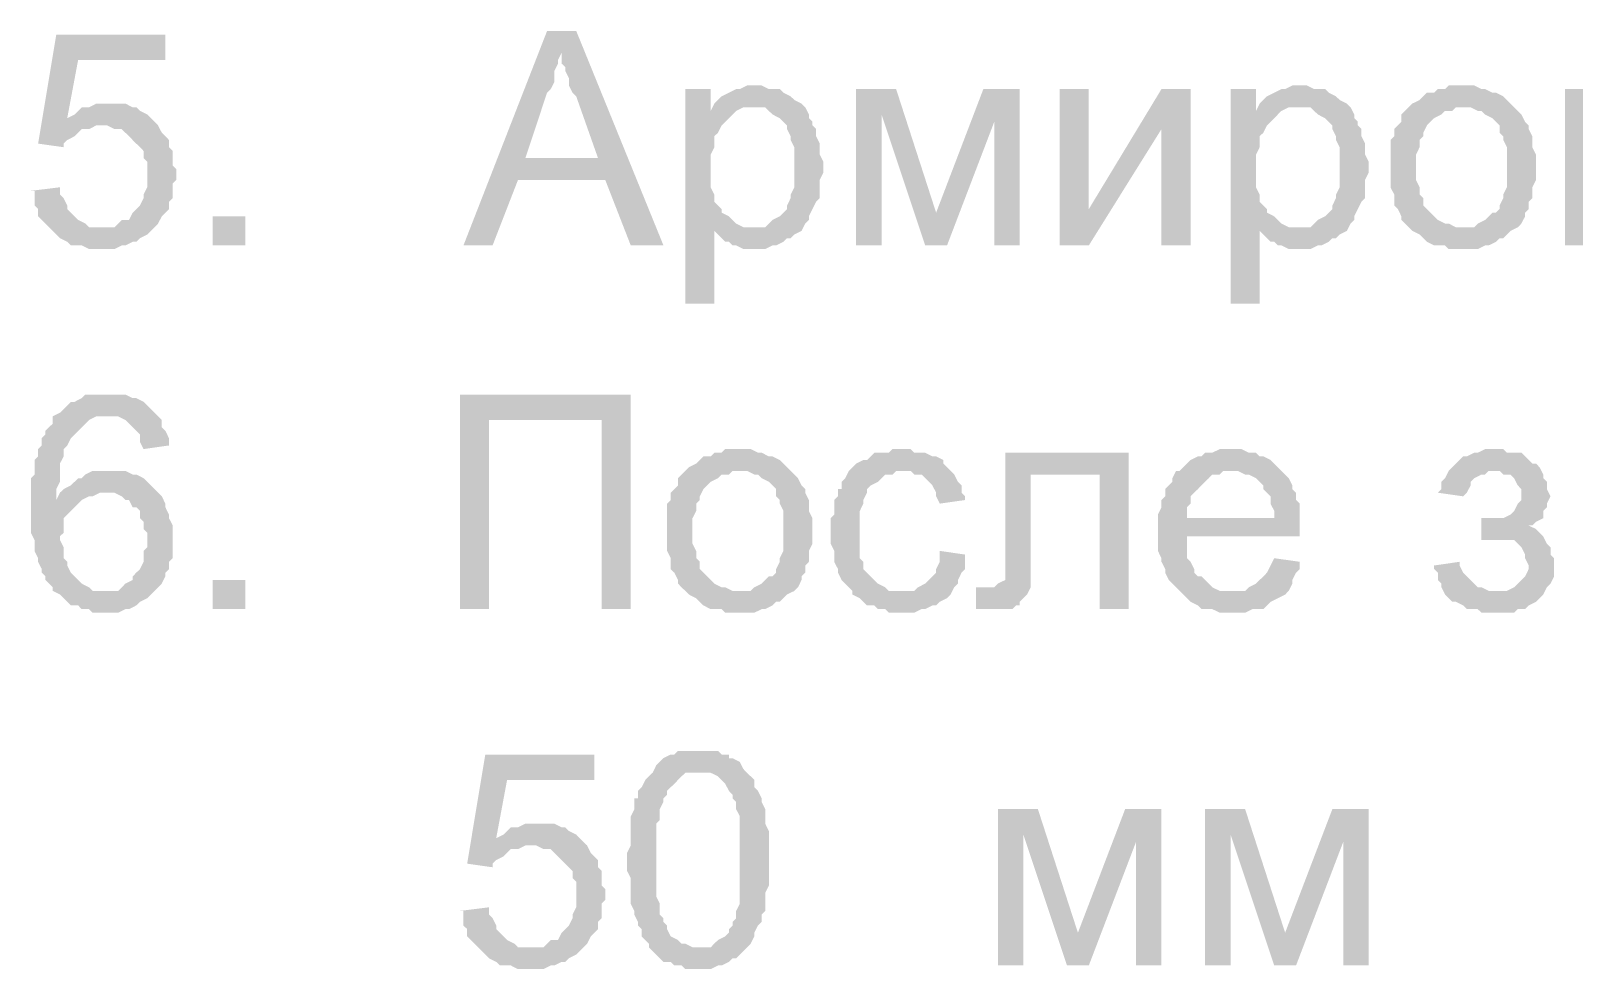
# Model space of a CAD drawing. Header units: millimetres. Extents: x -383313 to -161684, y -117025 to 99224.
# Drawn here: x -352565 to -350768, y -34898 to -33805 of the extents above; entities that cross this region are included whole.
import ezdxf

# ---------------------------------------------------------------- set-up
doc = ezdxf.new("R2010")
doc.units = ezdxf.units.MM
doc.header["$MEASUREMENT"] = 0
doc.layers.add('PDF_Solid Fills', color=7, linetype='Continuous')

# ---------------------------------------------------------------- blocks, each defined once
blk = doc.blocks.new('A$Cf5759c35')
at = {"layer": 'PDF_Solid Fills'}
for points in [[(6531.9, -15540.6), (6498, -15540.6), (6400.6, -15790.3), (6434.5, -15790.3), (6464.1, -15714.1), (6565.7, -15714.1), (6472.6, -15688.7), (6498, -15612.5), (6498, -15612.5), (6502.2, -15608.3), (6506.5, -15599.8), (6506.5, -15595.6), (6506.5, -15587.1), (6510.7, -15578.7), (6510.7, -15574.4), (6514.9, -15566)], [(6531.9, -15540.6), (6514.9, -15566), (6514.9, -15578.7), (6519.2, -15582.9), (6519.2, -15587.1), (6523.4, -15595.6), (6523.4, -15604.1), (6527.6, -15612.5), (6531.9, -15616.8), (6557.3, -15688.7), (6472.6, -15688.7), (6565.7, -15714.1), (6595.4, -15790.3), (6633.5, -15790.3)], [(6053.5, -15544.8), (5926.5, -15544.8), (5905.3, -15671.8), (5935, -15676), (5935, -15671.8), (5939.2, -15667.6), (5947.7, -15663.3), (5951.9, -15659.1), (5951.9, -15659.1), (5956.1, -15654.9), (5964.6, -15654.9), (5973.1, -15650.6), (5977.3, -15650.6), (6040.8, -15646.4), (6040.8, -15646.4), (6036.6, -15642.2), (5939.2, -15642.2), (5951.9, -15574.4), (6053.5, -15574.4)], [(6688.5, -15608.3), (6658.9, -15608.3), (6658.9, -15858.1), (6692.7, -15858.1), (6692.7, -15773.4), (6735.1, -15769.2), (6730.8, -15769.2), (6726.6, -15769.2), (6718.1, -15764.9), (6713.9, -15760.7), (6709.7, -15756.5), (6701.2, -15752.2), (6701.2, -15748), (6697, -15743.8), (6692.7, -15739.5), (6692.7, -15731.1), (6688.5, -15722.6), (6688.5, -15718.4), (6688.5, -15709.9), (6688.5, -15701.4), (6688.5, -15697.2), (6688.5, -15688.7), (6688.5, -15684.5), (6692.7, -15676), (6692.7, -15667.6), (6692.7, -15663.3), (6697, -15659.1), (6701.2, -15650.6), (6705.4, -15646.4), (6709.7, -15642.2), (6713.9, -15637.9), (6718.1, -15633.7), (6688.5, -15633.7)], [(6739.3, -15604.1), (6739.3, -15604.1), (6730.8, -15604.1), (6722.4, -15608.3), (6718.1, -15608.3), (6709.7, -15612.5), (6709.7, -15612.5), (6701.2, -15616.8), (6697, -15621), (6692.7, -15625.2), (6739.3, -15629.5), (6743.5, -15629.5), (6752, -15629.5), (6756.2, -15633.7), (6760.5, -15637.9), (6768.9, -15642.2), (6773.2, -15646.4), (6777.4, -15650.6), (6777.4, -15654.9), (6781.6, -15663.3), (6781.6, -15667.6), (6785.9, -15676), (6785.9, -15680.3), (6785.9, -15688.7), (6785.9, -15697.2), (6785.9, -15701.4), (6785.9, -15709.9), (6785.9, -15718.4), (6785.9, -15722.6), (6781.6, -15731.1), (6781.6, -15735.3), (6777.4, -15743.8), (6777.4, -15748), (6773.2, -15752.2), (6768.9, -15756.5), (6760.5, -15760.7), (6756.2, -15764.9), (6752, -15769.2), (6743.5, -15769.2), (6735.1, -15769.2), (6692.7, -15773.4), (6692.7, -15773.4), (6701.2, -15781.9), (6705.4, -15786.1), (6709.7, -15786.1), (6713.9, -15790.3), (6718.1, -15790.3), (6726.6, -15794.6), (6730.8, -15794.6), (6739.3, -15794.6), (6739.3, -15794.6), (6747.8, -15794.6), (6752, -15794.6), (6760.5, -15790.3), (6764.7, -15790.3), (6773.2, -15786.1), (6777.4, -15781.9), (6781.6, -15781.9), (6785.9, -15777.6), (6794.3, -15773.4), (6798.6, -15764.9), (6802.8, -15760.7), (6802.8, -15756.5), (6807, -15748), (6807, -15748), (6811.3, -15739.5), (6815.5, -15735.3), (6815.5, -15726.8), (6815.5, -15718.4), (6815.5, -15714.1), (6819.7, -15705.7), (6819.7, -15697.2), (6819.7, -15697.2), (6819.7, -15693), (6815.5, -15684.5), (6815.5, -15676), (6815.5, -15671.8), (6811.3, -15663.3), (6811.3, -15654.9), (6807, -15650.6), (6807, -15646.4), (6802.8, -15642.2), (6802.8, -15637.9), (6798.6, -15629.5), (6794.3, -15625.2), (6785.9, -15621), (6781.6, -15616.8), (6781.6, -15616.8), (6773.2, -15612.5), (6768.9, -15608.3), (6760.5, -15608.3), (6756.2, -15608.3), (6747.8, -15604.1)], [(6904.4, -15608.3), (6857.8, -15608.3), (6857.8, -15790.3), (6887.5, -15790.3), (6887.5, -15637.9)], [(7048.3, -15608.3), (7006, -15608.3), (6951, -15752.2), (6938.3, -15790.3), (6963.7, -15790.3), (7018.7, -15646.4)], [(7247.3, -15608.3), (7213.4, -15608.3), (7128.8, -15748), (7094.9, -15790.3), (7128.8, -15790.3), (7213.4, -15654.9)], [(7323.5, -15608.3), (7293.9, -15608.3), (7293.9, -15858.1), (7327.7, -15858.1), (7327.7, -15773.4), (7370.1, -15769.2), (7365.8, -15769.2), (7361.6, -15769.2), (7353.1, -15764.9), (7348.9, -15760.7), (7344.7, -15756.5), (7336.2, -15752.2), (7336.2, -15748), (7332, -15743.8), (7327.7, -15739.5), (7327.7, -15731.1), (7323.5, -15722.6), (7323.5, -15718.4), (7323.5, -15709.9), (7323.5, -15701.4), (7323.5, -15697.2), (7323.5, -15688.7), (7323.5, -15684.5), (7327.7, -15676), (7327.7, -15667.6), (7327.7, -15663.3), (7332, -15659.1), (7336.2, -15650.6), (7340.4, -15646.4), (7344.7, -15642.2), (7348.9, -15637.9), (7353.1, -15633.7), (7323.5, -15633.7)], [(7374.3, -15604.1), (7374.3, -15604.1), (7365.8, -15604.1), (7357.4, -15608.3), (7353.1, -15608.3), (7344.7, -15612.5), (7344.7, -15612.5), (7336.2, -15616.8), (7332, -15621), (7327.7, -15625.2), (7374.3, -15629.5), (7378.5, -15629.5), (7387, -15629.5), (7391.2, -15633.7), (7395.5, -15637.9), (7403.9, -15642.2), (7408.2, -15646.4), (7412.4, -15650.6), (7412.4, -15654.9), (7416.6, -15663.3), (7416.6, -15667.6), (7420.9, -15676), (7420.9, -15680.3), (7420.9, -15688.7), (7420.9, -15697.2), (7420.9, -15701.4), (7420.9, -15709.9), (7420.9, -15718.4), (7420.9, -15722.6), (7416.6, -15731.1), (7416.6, -15735.3), (7412.4, -15743.8), (7412.4, -15748), (7408.2, -15752.2), (7403.9, -15756.5), (7395.5, -15760.7), (7391.2, -15764.9), (7387, -15769.2), (7378.5, -15769.2), (7370.1, -15769.2), (7327.7, -15773.4), (7327.7, -15773.4), (7336.2, -15781.9), (7340.4, -15786.1), (7344.7, -15786.1), (7348.9, -15790.3), (7353.1, -15790.3), (7361.6, -15794.6), (7365.8, -15794.6), (7374.3, -15794.6), (7374.3, -15794.6), (7382.8, -15794.6), (7387, -15794.6), (7395.5, -15790.3), (7399.7, -15790.3), (7408.2, -15786.1), (7412.4, -15781.9), (7416.6, -15781.9), (7420.9, -15777.6), (7429.3, -15773.4), (7433.6, -15764.9), (7437.8, -15760.7), (7437.8, -15756.5), (7442, -15748), (7442, -15748), (7446.3, -15739.5), (7450.5, -15735.3), (7450.5, -15726.8), (7450.5, -15718.4), (7450.5, -15714.1), (7454.7, -15705.7), (7454.7, -15697.2), (7454.7, -15697.2), (7454.7, -15693), (7450.5, -15684.5), (7450.5, -15676), (7450.5, -15671.8), (7446.3, -15663.3), (7446.3, -15654.9), (7442, -15650.6), (7442, -15646.4), (7437.8, -15642.2), (7437.8, -15637.9), (7433.6, -15629.5), (7429.3, -15625.2), (7420.9, -15621), (7416.6, -15616.8), (7416.6, -15616.8), (7408.2, -15612.5), (7403.9, -15608.3), (7395.5, -15608.3), (7391.2, -15608.3), (7382.8, -15604.1)], [(7564.8, -15604.1), (7564.8, -15604.1), (7547.9, -15604.1), (7543.6, -15608.3), (7535.2, -15608.3), (7530.9, -15612.5), (7522.5, -15612.5), (7518.2, -15616.8), (7514, -15621), (7505.5, -15625.2), (7505.5, -15625.2), (7501.3, -15629.5), (7564.8, -15629.5), (7564.8, -15629.5), (7573.3, -15629.5), (7581.7, -15633.7), (7586, -15633.7), (7590.2, -15637.9), (7598.7, -15642.2), (7602.9, -15646.4), (7607.1, -15650.6), (7607.1, -15659.1), (7611.4, -15663.3), (7611.4, -15667.6), (7615.6, -15676), (7615.6, -15684.5), (7615.6, -15688.7), (7615.6, -15697.2), (7615.6, -15701.4), (7615.6, -15709.9), (7615.6, -15718.4), (7615.6, -15722.6), (7611.4, -15731.1), (7611.4, -15735.3), (7607.1, -15743.8), (7607.1, -15748), (7602.9, -15752.2), (7598.7, -15752.2), (7594.4, -15756.5), (7590.2, -15760.7), (7581.7, -15764.9), (7577.5, -15769.2), (7569, -15769.2), (7564.8, -15769.2), (7501.3, -15769.2), (7505.5, -15773.4), (7514, -15777.6), (7518.2, -15781.9), (7522.5, -15786.1), (7530.9, -15790.3), (7535.2, -15790.3), (7543.6, -15790.3), (7547.9, -15794.6), (7556.3, -15794.6), (7564.8, -15794.6), (7569, -15794.6), (7573.3, -15794.6), (7581.7, -15794.6), (7590.2, -15790.3), (7594.4, -15790.3), (7602.9, -15786.1), (7607.1, -15781.9), (7611.4, -15781.9), (7615.6, -15777.6), (7619.8, -15773.4), (7628.3, -15769.2), (7632.5, -15764.9), (7636.8, -15756.5), (7636.8, -15752.2), (7636.8, -15752.2), (7641, -15748), (7641, -15739.5), (7645.2, -15735.3), (7645.2, -15726.8), (7645.2, -15722.6), (7649.5, -15714.1), (7649.5, -15705.7), (7649.5, -15697.2), (7649.5, -15693), (7649.5, -15684.5), (7645.2, -15676), (7645.2, -15667.6), (7645.2, -15663.3), (7641, -15654.9), (7641, -15650.6), (7636.8, -15646.4), (7632.5, -15637.9), (7628.3, -15633.7), (7624.1, -15629.5), (7619.8, -15625.2), (7615.6, -15621), (7611.4, -15616.8), (7602.9, -15612.5), (7598.7, -15612.5), (7590.2, -15608.3), (7586, -15608.3), (7577.5, -15604.1), (7573.3, -15604.1)], [(7755.3, -15608.3), (7683.3, -15608.3), (7683.3, -15790.3), (7784.9, -15790.3), (7793.4, -15786.1), (7797.6, -15786.1), (7806.1, -15781.9), (7810.3, -15781.9), (7814.6, -15777.6), (7818.8, -15777.6), (7823, -15773.4), (7827.3, -15764.9), (7717.2, -15764.9), (7717.2, -15709.9), (7755.3, -15709.9), (7823, -15705.7), (7814.6, -15701.4), (7810.3, -15697.2), (7806.1, -15697.2), (7806.1, -15693), (7810.3, -15688.7), (7717.2, -15684.5), (7717.2, -15633.7), (7751.1, -15633.7), (7818.8, -15629.5), (7810.3, -15625.2), (7806.1, -15621), (7801.9, -15616.8), (7793.4, -15612.5), (7793.4, -15612.5), (7784.9, -15612.5), (7780.7, -15612.5), (7772.2, -15608.3), (7763.8, -15608.3)], [(5985.8, -15625.2), (5985.8, -15625.2), (5973.1, -15625.2), (5964.6, -15629.5), (5956.1, -15629.5), (5951.9, -15633.7), (5947.7, -15637.9), (5939.2, -15642.2), (6036.6, -15642.2), (6032.3, -15637.9), (6023.9, -15633.7), (6019.6, -15629.5), (6015.4, -15629.5), (6006.9, -15625.2), (6002.7, -15625.2), (5994.2, -15625.2)], [(6692.7, -15625.2), (6688.5, -15633.7), (6718.1, -15633.7), (6726.6, -15629.5), (6730.8, -15629.5), (6739.3, -15629.5)], [(7327.7, -15625.2), (7323.5, -15633.7), (7353.1, -15633.7), (7361.6, -15629.5), (7365.8, -15629.5), (7374.3, -15629.5)], [(7501.3, -15629.5), (7497.1, -15633.7), (7492.8, -15637.9), (7492.8, -15646.4), (7488.6, -15650.6), (7484.4, -15654.9), (7484.4, -15663.3), (7480.1, -15667.6), (7480.1, -15676), (7480.1, -15684.5), (7480.1, -15693), (7480.1, -15701.4), (7480.1, -15701.4), (7480.1, -15709.9), (7480.1, -15718.4), (7480.1, -15722.6), (7484.4, -15731.1), (7484.4, -15739.5), (7484.4, -15743.8), (7488.6, -15748), (7492.8, -15756.5), (7492.8, -15760.7), (7497.1, -15764.9), (7501.3, -15769.2), (7564.8, -15769.2), (7560.6, -15769.2), (7556.3, -15769.2), (7547.9, -15764.9), (7543.6, -15764.9), (7535.2, -15760.7), (7530.9, -15756.5), (7526.7, -15752.2), (7526.7, -15752.2), (7522.5, -15748), (7518.2, -15743.8), (7518.2, -15735.3), (7514, -15731.1), (7514, -15722.6), (7509.8, -15714.1), (7509.8, -15709.9), (7509.8, -15701.4), (7509.8, -15697.2), (7509.8, -15688.7), (7509.8, -15684.5), (7514, -15676), (7514, -15667.6), (7518.2, -15663.3), (7518.2, -15659.1), (7522.5, -15650.6), (7526.7, -15646.4), (7526.7, -15646.4), (7530.9, -15642.2), (7539.4, -15637.9), (7543.6, -15633.7), (7552.1, -15633.7), (7556.3, -15629.5), (7564.8, -15629.5)], [(6040.8, -15646.4), (5977.3, -15650.6), (5985.8, -15650.6), (5994.2, -15654.9), (6002.7, -15654.9), (6006.9, -15659.1), (6011.2, -15663.3), (6015.4, -15667.6), (6019.6, -15671.8), (6023.9, -15676), (6028.1, -15680.3), (6028.1, -15688.7), (6032.3, -15693), (6032.3, -15701.4), (6032.3, -15709.9), (6032.3, -15709.9), (6032.3, -15714.1), (6032.3, -15722.6), (6028.1, -15731.1), (6028.1, -15735.3), (6023.9, -15743.8), (6019.6, -15748), (6015.4, -15752.2), (6015.4, -15752.2), (6011.2, -15760.7), (6002.7, -15760.7), (5998.5, -15764.9), (5994.2, -15769.2), (5985.8, -15769.2), (5977.3, -15769.2), (6040.8, -15769.2), (6045, -15764.9), (6045, -15764.9), (6049.3, -15756.5), (6053.5, -15752.2), (6057.7, -15748), (6057.7, -15739.5), (6062, -15735.3), (6062, -15726.8), (6062, -15718.4), (6066.2, -15714.1), (6066.2, -15705.7), (6066.2, -15701.4), (6062, -15697.2), (6062, -15688.7), (6062, -15680.3), (6057.7, -15676), (6057.7, -15667.6), (6053.5, -15663.3), (6049.3, -15659.1), (6045, -15650.6)], [(5930.7, -15722.6), (5896.9, -15726.8), (5901.1, -15726.8), (5901.1, -15743.8), (5905.3, -15748), (5905.3, -15756.5), (5909.6, -15760.7), (5913.8, -15764.9), (5918, -15769.2), (5922.3, -15773.4), (5926.5, -15777.6), (5930.7, -15781.9), (5939.2, -15786.1), (5943.4, -15790.3), (5951.9, -15790.3), (5956.1, -15790.3), (5964.6, -15794.6), (5973.1, -15794.6), (5977.3, -15794.6), (5981.5, -15794.6), (5985.8, -15794.6), (5994.2, -15794.6), (6002.7, -15790.3), (6006.9, -15790.3), (6015.4, -15786.1), (6019.6, -15786.1), (6023.9, -15781.9), (6032.3, -15777.6), (6036.6, -15773.4), (6040.8, -15769.2), (5977.3, -15769.2), (5977.3, -15769.2), (5973.1, -15769.2), (5964.6, -15769.2), (5960.4, -15764.9), (5951.9, -15760.7), (5947.7, -15756.5), (5943.4, -15752.2), (5939.2, -15748), (5939.2, -15743.8), (5935, -15735.3), (5930.7, -15731.1)], [(5985.8, -15963.9), (5960.4, -15963.9), (5956.1, -15968.1), (5947.7, -15972.4), (5943.4, -15972.4), (5939.2, -15976.6), (5935, -15980.8), (5930.7, -15985.1), (5985.8, -15989.3), (5985.8, -15989.3), (5994.2, -15989.3), (5998.5, -15989.3), (6006.9, -15993.5), (6011.2, -15997.8), (6015.4, -16002), (6015.4, -16002), (6019.6, -16006.2), (6023.9, -16010.5), (6023.9, -16018.9), (6028.1, -16027.4), (6057.7, -16023.2), (6057.7, -16018.9), (6057.7, -16014.7), (6053.5, -16006.2), (6049.3, -16002), (6049.3, -15993.5), (6045, -15989.3), (6040.8, -15985.1), (6036.6, -15980.8), (6032.3, -15976.6), (6028.1, -15972.4), (6019.6, -15968.1), (6015.4, -15968.1), (6006.9, -15963.9), (6002.7, -15963.9), (5994.2, -15963.9)], [(6595.4, -15963.9), (6396.4, -15963.9), (6396.4, -16213.7), (6430.3, -16213.7), (6430.3, -15993.5), (6561.5, -15993.5)], [(5930.7, -15985.1), (5922.3, -15989.3), (5922.3, -15997.8), (5918, -16002), (5913.8, -16006.2), (5913.8, -16010.5), (5909.6, -16014.7), (5909.6, -16023.2), (5905.3, -16027.4), (5905.3, -16035.9), (5901.1, -16040.1), (5901.1, -16048.6), (5901.1, -16057), (5896.9, -16061.3), (5896.9, -16069.7), (5896.9, -16078.2), (5896.9, -16086.7), (5896.9, -16095.1), (5896.9, -16099.4), (5896.9, -16107.8), (5896.9, -16116.3), (5896.9, -16124.8), (5901.1, -16133.2), (5901.1, -16141.7), (5901.1, -16145.9), (5905.3, -16154.4), (5905.3, -16158.6), (5909.6, -16167.1), (5909.6, -16171.3), (5913.8, -16175.6), (5913.8, -16179.8), (5918, -16184), (5922.3, -16188.3), (5922.3, -16192.5), (5930.7, -16196.7), (5935, -16201), (5939.2, -16205.2), (5943.4, -16209.4), (5951.9, -16209.4), (5956.1, -16213.7), (5964.6, -16213.7), (5968.8, -16217.9), (5977.3, -16217.9), (5985.8, -16217.9), (5985.8, -16217.9), (5990, -16217.9), (5998.5, -16217.9), (6006.9, -16213.7), (6011.2, -16213.7), (6019.6, -16209.4), (6023.9, -16205.2), (6023.9, -16205.2), (6032.3, -16201), (6036.6, -16196.7), (6040.8, -16192.5), (5981.5, -16192.5), (5977.3, -16192.5), (5968.8, -16192.5), (5964.6, -16188.3), (5956.1, -16184), (5956.1, -16184), (5951.9, -16179.8), (5947.7, -16175.6), (5943.4, -16171.3), (5939.2, -16162.9), (5939.2, -16158.6), (5935, -16154.4), (5935, -16145.9), (5935, -16141.7), (5930.7, -16133.2), (5930.7, -16129), (5935, -16124.8), (5935, -16116.3), (5935, -16107.8), (5939.2, -16103.6), (5943.4, -16099.4), (5947.7, -16095.1), (5951.9, -16090.9), (5956.1, -16086.7), (5926.5, -16086.7), (5926.5, -16082.4), (5926.5, -16074), (5930.7, -16065.5), (5930.7, -16057), (5930.7, -16048.6), (5930.7, -16044.3), (5935, -16035.9), (5935, -16031.6), (5935, -16027.4), (5939.2, -16023.2), (5943.4, -16014.7), (5947.7, -16010.5), (5951.9, -16006.2), (5956.1, -16002), (5960.4, -15997.8), (5964.6, -15993.5), (5973.1, -15989.3), (5977.3, -15989.3), (5985.8, -15989.3)], [(6722.4, -16027.4), (6722.4, -16027.4), (6705.4, -16027.4), (6701.2, -16031.6), (6692.7, -16031.6), (6688.5, -16035.9), (6680, -16035.9), (6675.8, -16040.1), (6671.6, -16044.3), (6663.1, -16048.6), (6663.1, -16048.6), (6658.9, -16052.8), (6722.4, -16052.8), (6722.4, -16052.8), (6730.8, -16052.8), (6739.3, -16057), (6743.5, -16057), (6747.8, -16061.3), (6756.2, -16065.5), (6760.5, -16069.7), (6764.7, -16074), (6764.7, -16082.4), (6768.9, -16086.7), (6768.9, -16090.9), (6773.2, -16099.4), (6773.2, -16107.8), (6773.2, -16112.1), (6773.2, -16120.5), (6773.2, -16124.8), (6773.2, -16133.2), (6773.2, -16141.7), (6773.2, -16145.9), (6768.9, -16154.4), (6768.9, -16158.6), (6764.7, -16167.1), (6764.7, -16171.3), (6760.5, -16175.6), (6756.2, -16175.6), (6752, -16179.8), (6747.8, -16184), (6739.3, -16188.3), (6735.1, -16192.5), (6726.6, -16192.5), (6722.4, -16192.5), (6658.9, -16192.5), (6663.1, -16196.7), (6671.6, -16201), (6675.8, -16205.2), (6680, -16209.4), (6688.5, -16213.7), (6692.7, -16213.7), (6701.2, -16213.7), (6705.4, -16217.9), (6713.9, -16217.9), (6722.4, -16217.9), (6726.6, -16217.9), (6730.8, -16217.9), (6739.3, -16217.9), (6747.8, -16213.7), (6752, -16213.7), (6760.5, -16209.4), (6764.7, -16205.2), (6768.9, -16205.2), (6773.2, -16201), (6777.4, -16196.7), (6785.9, -16192.5), (6790.1, -16188.3), (6794.3, -16179.8), (6794.3, -16175.6), (6794.3, -16175.6), (6798.6, -16171.3), (6798.6, -16162.9), (6802.8, -16158.6), (6802.8, -16150.2), (6802.8, -16145.9), (6807, -16137.5), (6807, -16129), (6807, -16120.5), (6807, -16116.3), (6807, -16107.8), (6802.8, -16099.4), (6802.8, -16090.9), (6802.8, -16086.7), (6798.6, -16078.2), (6798.6, -16074), (6794.3, -16069.7), (6790.1, -16061.3), (6785.9, -16057), (6781.6, -16052.8), (6777.4, -16048.6), (6773.2, -16044.3), (6768.9, -16040.1), (6760.5, -16035.9), (6756.2, -16035.9), (6747.8, -16031.6), (6743.5, -16031.6), (6735.1, -16027.4), (6730.8, -16027.4)], [(6912.9, -16027.4), (6900.2, -16027.4), (6895.9, -16031.6), (6879, -16031.6), (6874.8, -16035.9), (6870.5, -16040.1), (6866.3, -16040.1), (6857.8, -16044.3), (6853.6, -16048.6), (6849.4, -16052.8), (6845.1, -16061.3), (6840.9, -16065.5), (6840.9, -16074), (6836.7, -16074), (6836.7, -16082.4), (6832.4, -16086.7), (6832.4, -16095.1), (6832.4, -16103.6), (6828.2, -16107.8), (6828.2, -16116.3), (6828.2, -16124.8), (6828.2, -16133.2), (6828.2, -16137.5), (6832.4, -16145.9), (6832.4, -16154.4), (6832.4, -16158.6), (6836.7, -16167.1), (6836.7, -16171.3), (6840.9, -16179.8), (6845.1, -16184), (6849.4, -16188.3), (6853.6, -16192.5), (6912.9, -16192.5), (6908.6, -16192.5), (6904.4, -16192.5), (6895.9, -16192.5), (6891.7, -16188.3), (6883.2, -16184), (6879, -16179.8), (6874.8, -16175.6), (6874.8, -16175.6), (6870.5, -16171.3), (6866.3, -16167.1), (6866.3, -16158.6), (6862.1, -16154.4), (6862.1, -16145.9), (6862.1, -16141.7), (6862.1, -16133.2), (6862.1, -16124.8), (6862.1, -16120.5), (6862.1, -16112.1), (6862.1, -16103.6), (6862.1, -16099.4), (6866.3, -16090.9), (6866.3, -16086.7), (6870.5, -16078.2), (6870.5, -16074), (6874.8, -16069.7), (6874.8, -16069.7), (6883.2, -16065.5), (6887.5, -16061.3), (6891.7, -16057), (6900.2, -16057), (6904.4, -16052.8), (6912.9, -16052.8), (6967.9, -16052.8), (6963.7, -16048.6), (6959.4, -16044.3), (6959.4, -16040.1), (6951, -16035.9), (6946.7, -16035.9), (6938.3, -16031.6), (6934, -16031.6), (6925.6, -16031.6), (6921.3, -16027.4)], [(7293.9, -16027.4), (7293.9, -16027.4), (7281.2, -16027.4), (7272.7, -16031.6), (7264.2, -16031.6), (7260, -16035.9), (7255.8, -16035.9), (7247.3, -16040.1), (7243.1, -16044.3), (7238.8, -16048.6), (7234.6, -16052.8), (7293.9, -16052.8), (7298.1, -16052.8), (7302.3, -16052.8), (7310.8, -16057), (7315, -16057), (7323.5, -16061.3), (7327.7, -16065.5), (7332, -16069.7), (7332, -16074), (7336.2, -16078.2), (7340.4, -16082.4), (7340.4, -16090.9), (7344.7, -16099.4), (7344.7, -16107.8), (7243.1, -16107.8), (7374.3, -16107.8), (7374.3, -16099.4), (7374.3, -16090.9), (7370.1, -16086.7), (7370.1, -16078.2), (7365.8, -16074), (7365.8, -16069.7), (7361.6, -16061.3), (7357.4, -16057), (7353.1, -16052.8), (7348.9, -16048.6), (7344.7, -16044.3), (7340.4, -16040.1), (7332, -16035.9), (7327.7, -16035.9), (7323.5, -16031.6), (7315, -16031.6), (7306.6, -16027.4), (7302.3, -16027.4)], [(7602.9, -16027.4), (7590.2, -16027.4), (7581.7, -16031.6), (7577.5, -16031.6), (7569, -16035.9), (7564.8, -16035.9), (7560.6, -16040.1), (7556.3, -16044.3), (7552.1, -16048.6), (7547.9, -16052.8), (7543.6, -16061.3), (7539.4, -16065.5), (7539.4, -16074), (7535.2, -16078.2), (7564.8, -16082.4), (7569, -16078.2), (7573.3, -16069.7), (7573.3, -16065.5), (7577.5, -16061.3), (7586, -16057), (7590.2, -16057), (7594.4, -16052.8), (7602.9, -16052.8), (7653.7, -16048.6), (7649.5, -16044.3), (7645.2, -16044.3), (7641, -16040.1), (7636.8, -16035.9), (7632.5, -16031.6), (7624.1, -16031.6), (7615.6, -16031.6), (7611.4, -16027.4)], [(7175.3, -16031.6), (7031.4, -16031.6), (7031.4, -16179.8), (7031.4, -16179.8), (7022.9, -16184), (7022.9, -16184), (7018.7, -16188.3), (7010.2, -16188.3), (6997.5, -16188.3), (6997.5, -16213.7), (7001.8, -16213.7), (7010.2, -16213.7), (7014.5, -16213.7), (7022.9, -16213.7), (7022.9, -16213.7), (7031.4, -16213.7), (7039.9, -16213.7), (7044.1, -16209.4), (7048.3, -16209.4), (7048.3, -16205.2), (7052.6, -16201), (7056.8, -16196.7), (7061, -16188.3), (7061, -16184), (7061, -16179.8), (7061, -16175.6), (7061, -16167.1), (7061, -16158.6), (7061, -16150.2), (7061, -16057), (7141.5, -16057)], [(5990, -16052.8), (5990, -16052.8), (5968.8, -16052.8), (5960.4, -16057), (5956.1, -16061.3), (5951.9, -16061.3), (5947.7, -16065.5), (5943.4, -16069.7), (5935, -16074), (5930.7, -16078.2), (5926.5, -16086.7), (5956.1, -16086.7), (5964.6, -16082.4), (5968.8, -16082.4), (5977.3, -16078.2), (5981.5, -16078.2), (6040.8, -16074), (6036.6, -16069.7), (6032.3, -16065.5), (6028.1, -16061.3), (6019.6, -16057), (6015.4, -16057), (6006.9, -16052.8), (6002.7, -16052.8), (5994.2, -16052.8)], [(6658.9, -16052.8), (6654.6, -16057), (6650.4, -16061.3), (6650.4, -16069.7), (6646.2, -16074), (6641.9, -16078.2), (6641.9, -16086.7), (6637.7, -16090.9), (6637.7, -16099.4), (6637.7, -16107.8), (6637.7, -16116.3), (6637.7, -16124.8), (6637.7, -16124.8), (6637.7, -16133.2), (6637.7, -16141.7), (6637.7, -16145.9), (6641.9, -16154.4), (6641.9, -16162.9), (6641.9, -16167.1), (6646.2, -16171.3), (6650.4, -16179.8), (6650.4, -16184), (6654.6, -16188.3), (6658.9, -16192.5), (6722.4, -16192.5), (6718.1, -16192.5), (6713.9, -16192.5), (6705.4, -16188.3), (6701.2, -16188.3), (6692.7, -16184), (6688.5, -16179.8), (6684.3, -16175.6), (6684.3, -16175.6), (6680, -16171.3), (6675.8, -16167.1), (6675.8, -16158.6), (6671.6, -16154.4), (6671.6, -16145.9), (6667.3, -16137.5), (6667.3, -16133.2), (6667.3, -16124.8), (6667.3, -16120.5), (6667.3, -16112.1), (6667.3, -16107.8), (6671.6, -16099.4), (6671.6, -16090.9), (6675.8, -16086.7), (6675.8, -16082.4), (6680, -16074), (6684.3, -16069.7), (6684.3, -16069.7), (6688.5, -16065.5), (6697, -16061.3), (6701.2, -16057), (6709.7, -16057), (6713.9, -16052.8), (6722.4, -16052.8)], [(6967.9, -16052.8), (6912.9, -16052.8), (6921.3, -16052.8), (6925.6, -16057), (6934, -16057), (6938.3, -16061.3), (6942.5, -16065.5), (6946.7, -16069.7), (6951, -16078.2), (6951, -16082.4), (6955.2, -16090.9), (6984.8, -16086.7), (6984.8, -16082.4), (6980.6, -16078.2), (6980.6, -16069.7), (6976.4, -16065.5), (6972.1, -16057)], [(7234.6, -16052.8), (7230.4, -16052.8), (7226.1, -16061.3), (7226.1, -16065.5), (7221.9, -16069.7), (7217.7, -16074), (7217.7, -16082.4), (7213.4, -16086.7), (7213.4, -16095.1), (7209.2, -16103.6), (7209.2, -16107.8), (7209.2, -16116.3), (7209.2, -16124.8), (7209.2, -16133.2), (7209.2, -16137.5), (7209.2, -16145.9), (7213.4, -16154.4), (7213.4, -16158.6), (7217.7, -16167.1), (7217.7, -16171.3), (7221.9, -16179.8), (7226.1, -16184), (7230.4, -16188.3), (7234.6, -16192.5), (7293.9, -16192.5), (7293.9, -16192.5), (7285.4, -16192.5), (7281.2, -16192.5), (7272.7, -16188.3), (7268.5, -16184), (7264.2, -16179.8), (7260, -16175.6), (7255.8, -16175.6), (7251.5, -16171.3), (7251.5, -16167.1), (7247.3, -16158.6), (7243.1, -16154.4), (7243.1, -16145.9), (7243.1, -16137.5), (7243.1, -16129), (7374.3, -16129), (7374.3, -16129), (7374.3, -16124.8), (7374.3, -16116.3), (7374.3, -16107.8), (7243.1, -16107.8), (7243.1, -16103.6), (7243.1, -16095.1), (7247.3, -16090.9), (7247.3, -16082.4), (7251.5, -16078.2), (7255.8, -16074), (7260, -16069.7), (7264.2, -16065.5), (7268.5, -16061.3), (7272.7, -16057), (7281.2, -16057), (7285.4, -16052.8), (7293.9, -16052.8)], [(7653.7, -16048.6), (7602.9, -16052.8), (7607.1, -16052.8), (7611.4, -16057), (7619.8, -16057), (7624.1, -16061.3), (7624.1, -16061.3), (7628.3, -16069.7), (7632.5, -16074), (7632.5, -16082.4), (7632.5, -16086.7), (7628.3, -16090.9), (7624.1, -16099.4), (7624.1, -16099.4), (7619.8, -16103.6), (7611.4, -16107.8), (7607.1, -16107.8), (7602.9, -16107.8), (7594.4, -16107.8), (7586, -16107.8), (7586, -16133.2), (7586, -16133.2), (7594.4, -16133.2), (7657.9, -16129), (7653.7, -16124.8), (7649.5, -16120.5), (7641, -16116.3), (7645.2, -16116.3), (7649.5, -16112.1), (7657.9, -16107.8), (7657.9, -16099.4), (7662.2, -16095.1), (7662.2, -16090.9), (7666.4, -16082.4), (7666.4, -16082.4), (7662.2, -16074), (7662.2, -16065.5), (7657.9, -16061.3), (7657.9, -16057)], [(6040.8, -16074), (5981.5, -16078.2), (5994.2, -16078.2), (6002.7, -16082.4), (6006.9, -16086.7), (6011.2, -16086.7), (6015.4, -16095.1), (6019.6, -16095.1), (6023.9, -16099.4), (6023.9, -16107.8), (6028.1, -16112.1), (6028.1, -16120.5), (6032.3, -16124.8), (6032.3, -16133.2), (6032.3, -16141.7), (6028.1, -16145.9), (6028.1, -16154.4), (6028.1, -16158.6), (6023.9, -16167.1), (6019.6, -16171.3), (6015.4, -16175.6), (6015.4, -16179.8), (6006.9, -16184), (6002.7, -16188.3), (5998.5, -16192.5), (5990, -16192.5), (5981.5, -16192.5), (6040.8, -16192.5), (6045, -16188.3), (6049.3, -16184), (6053.5, -16175.6), (6053.5, -16171.3), (6057.7, -16167.1), (6057.7, -16158.6), (6062, -16154.4), (6062, -16145.9), (6062, -16141.7), (6062, -16133.2), (6062, -16129), (6062, -16120.5), (6062, -16116.3), (6057.7, -16107.8), (6057.7, -16103.6), (6053.5, -16095.1), (6053.5, -16090.9), (6049.3, -16082.4), (6045, -16078.2)], [(7657.9, -16129), (7594.4, -16133.2), (7624.1, -16133.2), (7628.3, -16137.5), (7632.5, -16141.7), (7636.8, -16150.2), (7636.8, -16154.4), (7641, -16162.9), (7641, -16167.1), (7636.8, -16175.6), (7632.5, -16179.8), (7628.3, -16184), (7628.3, -16184), (7624.1, -16188.3), (7615.6, -16192.5), (7611.4, -16192.5), (7602.9, -16192.5), (7657.9, -16196.7), (7662.2, -16188.3), (7666.4, -16184), (7670.6, -16175.6), (7670.6, -16171.3), (7670.6, -16162.9), (7670.6, -16162.9), (7670.6, -16154.4), (7666.4, -16150.2), (7666.4, -16141.7), (7662.2, -16137.5), (7662.2, -16137.5)], [(6955.2, -16145.9), (6955.2, -16158.6), (6951, -16167.1), (6951, -16171.3), (6946.7, -16175.6), (6942.5, -16179.8), (6938.3, -16184), (6929.8, -16188.3), (6925.6, -16192.5), (6917.1, -16192.5), (6912.9, -16192.5), (6853.6, -16192.5), (6853.6, -16196.7), (6862.1, -16201), (6866.3, -16205.2), (6870.5, -16209.4), (6879, -16209.4), (6883.2, -16213.7), (6891.7, -16213.7), (6895.9, -16217.9), (6904.4, -16217.9), (6912.9, -16217.9), (6917.1, -16217.9), (6925.6, -16217.9), (6934, -16213.7), (6938.3, -16213.7), (6946.7, -16209.4), (6951, -16209.4), (6955.2, -16205.2), (6963.7, -16201), (6963.7, -16201), (6967.9, -16196.7), (6972.1, -16188.3), (6976.4, -16184), (6976.4, -16179.8), (6980.6, -16171.3), (6984.8, -16167.1), (6984.8, -16158.6), (6984.8, -16150.2)], [(7344.7, -16154.4), (7344.7, -16154.4), (7340.4, -16162.9), (7336.2, -16171.3), (7332, -16175.6), (7327.7, -16179.8), (7323.5, -16184), (7323.5, -16184), (7315, -16188.3), (7310.8, -16192.5), (7302.3, -16192.5), (7293.9, -16192.5), (7234.6, -16192.5), (7234.6, -16192.5), (7238.8, -16196.7), (7243.1, -16201), (7247.3, -16205.2), (7255.8, -16209.4), (7260, -16213.7), (7268.5, -16213.7), (7272.7, -16213.7), (7281.2, -16217.9), (7289.6, -16217.9), (7293.9, -16217.9), (7293.9, -16217.9), (7302.3, -16217.9), (7310.8, -16217.9), (7319.3, -16213.7), (7323.5, -16213.7), (7332, -16213.7), (7336.2, -16209.4), (7340.4, -16205.2), (7348.9, -16201), (7348.9, -16201), (7357.4, -16196.7), (7361.6, -16192.5), (7365.8, -16184), (7365.8, -16179.8), (7370.1, -16171.3), (7374.3, -16167.1), (7374.3, -16158.6)], [(7560.6, -16158.6), (7530.9, -16162.9), (7530.9, -16167.1), (7535.2, -16171.3), (7535.2, -16179.8), (7539.4, -16184), (7539.4, -16188.3), (7543.6, -16196.7), (7547.9, -16201), (7552.1, -16205.2), (7556.3, -16205.2), (7564.8, -16209.4), (7569, -16213.7), (7573.3, -16213.7), (7581.7, -16213.7), (7586, -16217.9), (7594.4, -16217.9), (7602.9, -16217.9), (7607.1, -16217.9), (7615.6, -16217.9), (7624.1, -16217.9), (7628.3, -16213.7), (7636.8, -16213.7), (7641, -16209.4), (7649.5, -16205.2), (7653.7, -16201), (7653.7, -16201), (7657.9, -16196.7), (7602.9, -16192.5), (7602.9, -16192.5), (7594.4, -16192.5), (7586, -16188.3), (7581.7, -16188.3), (7577.5, -16184), (7573.3, -16179.8), (7569, -16175.6), (7564.8, -16171.3), (7560.6, -16162.9)], [(6553, -16383), (6426, -16383), (6404.9, -16510), (6434.5, -16514.2), (6434.5, -16510), (6438.7, -16505.8), (6447.2, -16501.5), (6451.4, -16497.3), (6451.4, -16497.3), (6455.7, -16493.1), (6464.1, -16493.1), (6472.6, -16488.8), (6476.8, -16488.8), (6540.3, -16484.6), (6540.3, -16484.6), (6536.1, -16480.4), (6438.7, -16480.4), (6451.4, -16412.6), (6553, -16412.6)], [(6675.8, -16378.8), (6675.8, -16378.8), (6650.4, -16378.8), (6646.2, -16383), (6641.9, -16383), (6633.5, -16387.2), (6629.2, -16391.5), (6629.2, -16391.5), (6625, -16395.7), (6620.8, -16404.2), (6675.8, -16404.2), (6675.8, -16404.2), (6684.3, -16404.2), (6688.5, -16404.2), (6697, -16408.4), (6701.2, -16412.6), (6705.4, -16416.9), (6709.7, -16425.3), (6709.7, -16425.3), (6713.9, -16429.6), (6713.9, -16433.8), (6718.1, -16438), (6718.1, -16442.3), (6718.1, -16446.5), (6722.4, -16455), (6722.4, -16463.4), (6722.4, -16467.7), (6722.4, -16476.1), (6722.4, -16484.6), (6722.4, -16497.3), (6722.4, -16505.8), (6722.4, -16505.8), (6722.4, -16518.5), (6722.4, -16526.9), (6722.4, -16535.4), (6722.4, -16543.9), (6722.4, -16548.1), (6722.4, -16556.6), (6718.1, -16565), (6718.1, -16569.3), (6718.1, -16573.5), (6713.9, -16577.7), (6713.9, -16582), (6709.7, -16586.2), (6709.7, -16590.4), (6705.4, -16594.7), (6697, -16598.9), (6692.7, -16603.1), (6688.5, -16607.4), (6680, -16607.4), (6675.8, -16607.4), (6620.8, -16611.6), (6625, -16615.8), (6629.2, -16620.1), (6633.5, -16624.3), (6641.9, -16624.3), (6646.2, -16628.5), (6654.6, -16628.5), (6658.9, -16632.8), (6667.3, -16632.8), (6675.8, -16632.8), (6675.8, -16632.8), (6684.3, -16632.8), (6688.5, -16632.8), (6697, -16628.5), (6701.2, -16628.5), (6709.7, -16624.3), (6713.9, -16620.1), (6718.1, -16620.1), (6722.4, -16615.8), (6726.6, -16611.6), (6730.8, -16607.4), (6735.1, -16603.1), (6739.3, -16594.7), (6739.3, -16590.4), (6743.5, -16582), (6747.8, -16577.7), (6747.8, -16573.5), (6747.8, -16569.3), (6752, -16565), (6752, -16556.6), (6752, -16552.3), (6752, -16543.9), (6756.2, -16535.4), (6756.2, -16531.2), (6756.2, -16522.7), (6756.2, -16514.2), (6756.2, -16505.8), (6756.2, -16501.5), (6756.2, -16493.1), (6756.2, -16484.6), (6756.2, -16476.1), (6756.2, -16471.9), (6752, -16463.4), (6752, -16459.2), (6752, -16450.7), (6752, -16446.5), (6747.8, -16438), (6747.8, -16433.8), (6743.5, -16425.3), (6739.3, -16421.1), (6739.3, -16412.6), (6735.1, -16408.4), (6735.1, -16408.4), (6730.8, -16404.2), (6726.6, -16399.9), (6722.4, -16391.5), (6713.9, -16387.2), (6709.7, -16387.2), (6709.7, -16383), (6701.2, -16383), (6697, -16378.8), (6688.5, -16378.8), (6680, -16378.8)], [(6620.8, -16404.2), (6616.5, -16408.4), (6612.3, -16412.6), (6608.1, -16421.1), (6603.8, -16425.3), (6603.8, -16433.8), (6599.6, -16433.8), (6599.6, -16442.3), (6599.6, -16446.5), (6595.4, -16455), (6595.4, -16459.2), (6595.4, -16467.7), (6595.4, -16471.9), (6595.4, -16480.4), (6595.4, -16488.8), (6591.1, -16497.3), (6591.1, -16505.8), (6591.1, -16510), (6591.1, -16518.5), (6595.4, -16526.9), (6595.4, -16535.4), (6595.4, -16543.9), (6595.4, -16552.3), (6595.4, -16556.6), (6599.6, -16565), (6599.6, -16569.3), (6603.8, -16577.7), (6603.8, -16582), (6608.1, -16586.2), (6608.1, -16594.7), (6612.3, -16598.9), (6616.5, -16603.1), (6616.5, -16607.4), (6620.8, -16611.6), (6675.8, -16607.4), (6671.6, -16607.4), (6667.3, -16607.4), (6658.9, -16603.1), (6654.6, -16603.1), (6650.4, -16598.9), (6641.9, -16594.7), (6637.7, -16586.2), (6637.7, -16586.2), (6637.7, -16582), (6633.5, -16577.7), (6633.5, -16573.5), (6629.2, -16569.3), (6629.2, -16560.8), (6629.2, -16556.6), (6625, -16548.1), (6625, -16539.6), (6625, -16531.2), (6625, -16522.7), (6625, -16514.2), (6625, -16505.8), (6625, -16497.3), (6625, -16488.8), (6625, -16480.4), (6625, -16471.9), (6625, -16463.4), (6629.2, -16459.2), (6629.2, -16450.7), (6629.2, -16446.5), (6633.5, -16438), (6633.5, -16433.8), (6637.7, -16429.6), (6637.7, -16425.3), (6641.9, -16421.1), (6646.2, -16416.9), (6650.4, -16412.6), (6654.6, -16408.4), (6658.9, -16404.2), (6667.3, -16404.2), (6675.8, -16404.2)], [(7069.5, -16446.5), (7022.9, -16446.5), (7022.9, -16628.5), (7052.6, -16628.5), (7052.6, -16476.1)], [(7213.4, -16446.5), (7171.1, -16446.5), (7116.1, -16590.4), (7103.4, -16628.5), (7128.8, -16628.5), (7183.8, -16484.6)], [(7310.8, -16446.5), (7264.2, -16446.5), (7264.2, -16628.5), (7293.9, -16628.5), (7293.9, -16476.1)], [(7454.7, -16446.5), (7412.4, -16446.5), (7357.4, -16590.4), (7344.7, -16628.5), (7370.1, -16628.5), (7425.1, -16484.6)], [(6485.3, -16463.4), (6485.3, -16463.4), (6472.6, -16463.4), (6464.1, -16467.7), (6455.7, -16467.7), (6451.4, -16471.9), (6447.2, -16476.1), (6438.7, -16480.4), (6536.1, -16480.4), (6531.9, -16476.1), (6523.4, -16471.9), (6519.2, -16467.7), (6514.9, -16467.7), (6506.5, -16463.4), (6502.2, -16463.4), (6493.8, -16463.4)], [(6540.3, -16484.6), (6476.8, -16488.8), (6485.3, -16488.8), (6493.8, -16493.1), (6502.2, -16493.1), (6506.5, -16497.3), (6510.7, -16501.5), (6514.9, -16505.8), (6519.2, -16510), (6523.4, -16514.2), (6527.6, -16518.5), (6527.6, -16526.9), (6531.9, -16531.2), (6531.9, -16539.6), (6531.9, -16548.1), (6531.9, -16548.1), (6531.9, -16552.3), (6531.9, -16560.8), (6527.6, -16569.3), (6527.6, -16573.5), (6523.4, -16582), (6519.2, -16586.2), (6514.9, -16590.4), (6514.9, -16590.4), (6510.7, -16598.9), (6502.2, -16598.9), (6498, -16603.1), (6493.8, -16607.4), (6485.3, -16607.4), (6476.8, -16607.4), (6540.3, -16607.4), (6544.6, -16603.1), (6544.6, -16603.1), (6548.8, -16594.7), (6553, -16590.4), (6557.3, -16586.2), (6557.3, -16577.7), (6561.5, -16573.5), (6561.5, -16565), (6561.5, -16556.6), (6565.7, -16552.3), (6565.7, -16543.9), (6565.7, -16539.6), (6561.5, -16535.4), (6561.5, -16526.9), (6561.5, -16518.5), (6557.3, -16514.2), (6557.3, -16505.8), (6553, -16501.5), (6548.8, -16497.3), (6544.6, -16488.8)], [(6430.3, -16560.8), (6396.4, -16565), (6400.6, -16565), (6400.6, -16582), (6404.9, -16586.2), (6404.9, -16594.7), (6409.1, -16598.9), (6413.3, -16603.1), (6417.6, -16607.4), (6421.8, -16611.6), (6426, -16615.8), (6430.3, -16620.1), (6438.7, -16624.3), (6443, -16628.5), (6451.4, -16628.5), (6455.7, -16628.5), (6464.1, -16632.8), (6472.6, -16632.8), (6476.8, -16632.8), (6481.1, -16632.8), (6485.3, -16632.8), (6493.8, -16632.8), (6502.2, -16628.5), (6506.5, -16628.5), (6514.9, -16624.3), (6519.2, -16624.3), (6523.4, -16620.1), (6531.9, -16615.8), (6536.1, -16611.6), (6540.3, -16607.4), (6476.8, -16607.4), (6476.8, -16607.4), (6472.6, -16607.4), (6464.1, -16607.4), (6459.9, -16603.1), (6451.4, -16598.9), (6447.2, -16594.7), (6443, -16590.4), (6438.7, -16586.2), (6438.7, -16582), (6434.5, -16573.5), (6430.3, -16569.3)]]:
    blk.add_hatch(color=8, dxfattribs=at).paths.add_polyline_path(points)
at = {"layer": 'PDF_Solid Fills', "color": 8, "lineweight": 13}
for points in [[(6904.4, -15608.3), (6887.5, -15637.9), (6951, -15752.2), (6938.3, -15790.3)], [(7048.3, -15608.3), (7018.7, -15646.4), (7048.3, -15790.3), (7018.7, -15790.3)], [(7128.8, -15608.3), (7094.9, -15608.3), (7128.8, -15748), (7094.9, -15790.3)], [(7247.3, -15608.3), (7213.4, -15654.9), (7247.3, -15790.3), (7213.4, -15790.3)], [(6108.5, -15790.3), (6108.5, -15756.5), (6146.6, -15790.3), (6146.6, -15756.5)], [(6595.4, -15963.9), (6561.5, -15993.5), (6595.4, -16213.7), (6561.5, -16213.7)], [(7175.3, -16031.6), (7141.5, -16057), (7175.3, -16213.7), (7141.5, -16213.7)], [(6108.5, -16213.7), (6108.5, -16179.8), (6146.6, -16213.7), (6146.6, -16179.8)], [(7069.5, -16446.5), (7052.6, -16476.1), (7116.1, -16590.4), (7103.4, -16628.5)], [(7213.4, -16446.5), (7183.8, -16484.6), (7213.4, -16628.5), (7183.8, -16628.5)], [(7310.8, -16446.5), (7293.9, -16476.1), (7357.4, -16590.4), (7344.7, -16628.5)], [(7454.7, -16446.5), (7425.1, -16484.6), (7454.7, -16628.5), (7425.1, -16628.5)]]:
    blk.add_solid(points, dxfattribs=at)

msp = doc.modelspace()

# ---------------------------------------------------------------- block references
at = {"ltscale": 100}
msp.add_blockref('A$Cf5759c35', (-358461.97282, -18264.93104), dxfattribs=at)

doc.saveas('drawing.dxf')
